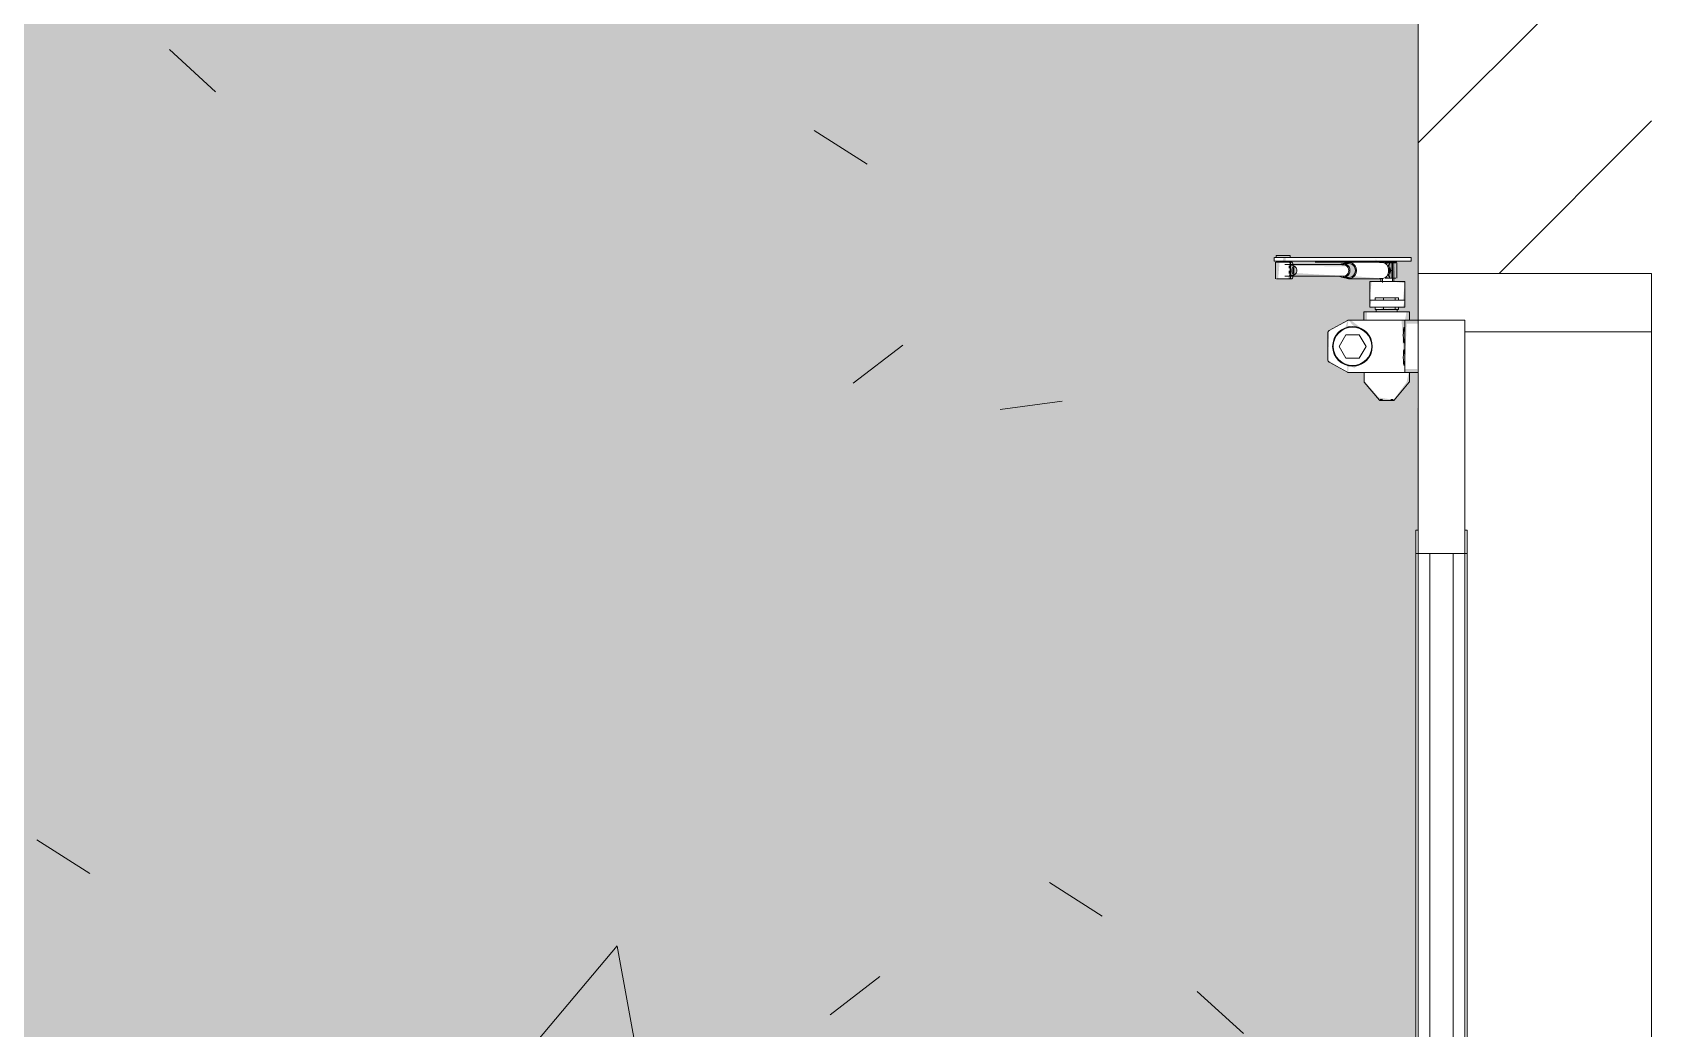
# Model space of a CAD drawing. Header units: millimetres. Extents: x 26124 to 258712, y -8723 to 35400.
# Drawn here: x 223860 to 225247, y 3753 to 4607 of the extents above; entities that cross this region are included whole.
import ezdxf

# ---------------------------------------------------------------- set-up
doc = ezdxf.new("R2010")
doc.units = ezdxf.units.MM
for name, color, linetype, lineweight in [('A-DOOR', 31, 'Continuous', 9), ('A-DOOR-FRAM', 31, 'Continuous', 9), ('A-DOOR-GLAZ', 31, 'Continuous', 9), ('A-WALL', 113, 'Continuous', 9), ('A-WALL-1', 113, 'Continuous', 18), ('A-WALL-PATT-4', 111, 'Continuous', 9)]:
    doc.layers.add(name, color=color, linetype=linetype, lineweight=lineweight)

# ---------------------------------------------------------------- blocks, each defined once
blk = doc.blocks.new('FD_07 - FD_07-1700x2200-CỬA ĐI 2 CÁNH-V218-TKCS_MẶT CẮT 4')
at = {"layer": 'A-DOOR'}
for p, q in [((104089.1, 4413.5), (104089.1, 4410.5)), ((104089.5, 4413.5), (104089.5, 4413.5)), ((104089.5, 4413.5), (104097.2, 4413.5)), ((104090.7, 4415.3), (104090.7, 4413.5)), ((104102.7, 4415.3), (104090.7, 4415.3)), ((104090.7, 4415.3), (104102.7, 4415.3)), ((104096.7, 4413.5), (104099.2, 4413.5)), ((104099.2, 4413.5), (104096.7, 4413.5)), ((104098.3, 4413.5), (104096.7, 4413.5)), ((104096.7, 4413.5), (104098.3, 4413.5)), ((104098.8, 4413.5), (104097.2, 4413.5)), ((104097.2, 4413.5), (104098.8, 4413.5)), ((104098.8, 4413.5), (104149.5, 4413.5)), ((104102.7, 4413.5), (104102.7, 4415.3)), ((104149.5, 4413.5), (104150.5, 4413.5)), ((104150.5, 4413.5), (104176, 4413.5)), ((104176, 4413.5), (104177.2, 4413.5)), ((104176.6, 4413.5), (104177.1, 4413.5)), ((104177.1, 4413.5), (104176.6, 4413.5)), ((104177.2, 4413.5), (104206.6, 4413.5)), ((104206.6, 4410.5), (104206.6, 4413.5)), ((104089.5, 4410.5), (104089.5, 4410.5)), ((104089.5, 4410.5), (104097.2, 4410.5)), ((104090.2, 4409.5), (104090.2, 4395.5)), ((104090.9, 4409.5), (104095, 4409.5)), ((104091.7, 4410.5), (104091.7, 4409.5)), ((104095, 4409.5), (104103.2, 4409.5)), ((104096.7, 4410.5), (104099.2, 4410.5)), ((104099.2, 4410.5), (104096.7, 4410.5)), ((104099.2, 4410.5), (104096.7, 4410.5)), ((104096.7, 4410.5), (104099.2, 4410.5)), ((104098.8, 4410.5), (104097.2, 4410.5)), ((104097.2, 4410.5), (104098.8, 4410.5)), ((104148.2, 4407.5), (104098.2, 4407.5)), ((104098.8, 4410.5), (104149.5, 4410.5)), ((104101.7, 4409.5), (104101.7, 4410.5)), ((104102, 4404.5), (104102, 4406.5)), ((104102, 4399.8), (104102, 4402.2)), ((104103.2, 4409.5), (104102.7, 4409.5)), ((104102.7, 4409.5), (104104.2, 4409.5)), ((104102.7, 4409.5), (104102.7, 4395.5)), ((104103.2, 4395.5), (104103.2, 4409.5)), ((104103.7, 4406.5), (104104, 4406.5)), ((104104, 4406.5), (104105.9, 4406.5)), ((104105.9, 4406.5), (104105.9, 4399.4)), ((104126.1, 4409.5), (104124.1, 4409.5)), ((104124.1, 4409.5), (104126.1, 4409.5)), ((104192.1, 4409.5), (104126.1, 4409.5)), ((104152.9, 4408.5), (104148.2, 4408.5)), ((104149.5, 4410.5), (104150.5, 4410.5)), ((104150.5, 4410.5), (104176, 4410.5)), ((104176, 4410.5), (104177.2, 4410.5)), ((104176.6, 4410.5), (104177.1, 4410.5)), ((104177.1, 4410.5), (104176.6, 4410.5)), ((104177.2, 4410.5), (104206.6, 4410.5)), ((104184.3, 4409), (104188.2, 4409)), ((104186.1, 4409), (104188, 4409)), ((104188, 4409), (104189.9, 4409)), ((104189.5, 4409), (104188.2, 4409)), ((104188.2, 4396), (104188.2, 4409)), ((104188.2, 4409), (104189.4, 4409)), ((104188.2, 4396), (104188.2, 4409)), ((104190, 4409), (104189.3, 4409)), ((104189.9, 4409), (104193.4, 4409)), ((104189.9, 4396), (104189.9, 4409)), ((104190.4, 4392.7), (104190.4, 4409)), ((104191.6, 4393), (104191.6, 4409)), ((104192.1, 4409.5), (104194.1, 4409.5)), ((104194.1, 4409.5), (104192.1, 4409.5)), ((104194.1, 4396), (104194.1, 4409)), ((104095, 4395.5), (104091, 4395.5)), ((104102.7, 4395.5), (104095, 4395.5)), ((104098.2, 4397.5), (104148.2, 4397.5)), ((104104.2, 4395.5), (104102.7, 4395.5)), ((104104, 4398.5), (104103.7, 4398.5)), ((104105.9, 4398.5), (104104, 4398.5)), ((104148.2, 4396.5), (104152.9, 4396.5)), ((104152.9, 4395.5), (104181, 4395.5)), ((104201, 4393), (104171, 4393)), ((104171, 4379.6), (104171, 4387.9)), ((104181, 4393), (104175.3, 4393)), ((104180.6, 4395.7), (104180.6, 4393)), ((104184.7, 4393), (104180.6, 4393)), ((104180.6, 4393), (104180.8, 4393)), ((104181.3, 4393), (104182.2, 4393)), ((104182.2, 4393), (104181.7, 4393)), ((104181.7, 4393), (104184.9, 4393)), ((104181.8, 4395.7), (104181.8, 4392.3)), ((104188.2, 4396), (104184.3, 4396)), ((104191.6, 4393), (104184.7, 4393)), ((104184.9, 4393), (104190.4, 4393)), ((104188, 4396), (104186.1, 4396)), ((104189.9, 4396), (104188, 4396)), ((104188.2, 4396), (104189.5, 4396)), ((104193.4, 4396), (104189.9, 4396)), ((104190.4, 4393), (104190, 4393)), ((104196.9, 4393), (104191.2, 4393)), ((104191.4, 4393), (104191.6, 4393)), ((104201, 4387.9), (104201, 4379.6)), ((104171, 4371), (104171, 4377)), ((104171, 4377), (104186, 4377)), ((104175.5, 4379), (104182.9, 4379)), ((104175.5, 4377), (104175.5, 4379)), ((104182.9, 4379), (104192.9, 4379)), ((104182.9, 4377), (104182.9, 4379)), ((104186, 4377), (104201, 4377)), ((104192.9, 4379), (104195.6, 4379)), ((104192.9, 4377), (104192.9, 4379)), ((104195.6, 4377), (104195.6, 4379)), ((104201, 4377), (104201, 4371)), ((104136.2, 4351.1), (104151.8, 4359.7)), ((104152.7, 4360), (104196.9, 4360)), ((104166, 4367), (104166, 4360)), ((104168.6, 4367), (104166, 4367)), ((104166, 4367), (104180.5, 4367)), ((104186, 4371), (104171, 4371)), ((104175.5, 4369), (104175.5, 4371)), ((104179.2, 4369), (104175.5, 4369)), ((104176.6, 4369), (104176.6, 4367)), ((104177.8, 4369), (104176.6, 4369)), ((104176.6, 4369), (104176.9, 4369)), ((104176.9, 4369), (104177.8, 4369)), ((104183.2, 4369), (104179.2, 4369)), ((104179.2, 4369), (104183.2, 4369)), ((104182.9, 4369), (104179.2, 4369)), ((104180.5, 4367), (104205.1, 4367)), ((104182.9, 4369), (104182.9, 4371)), ((104187.9, 4369), (104182.9, 4369)), ((104183.2, 4369), (104187.9, 4369)), ((104187.9, 4369), (104183.2, 4369)), ((104201, 4371), (104186, 4371)), ((104187.9, 4369), (104191.9, 4369)), ((104194.3, 4369), (104187.9, 4369)), ((104192.9, 4369), (104187.9, 4369)), ((104191.9, 4369), (104194.6, 4369)), ((104192.9, 4369), (104192.9, 4371)), ((104194.3, 4369), (104192.9, 4369)), ((104194.6, 4369), (104194.3, 4369)), ((104195.6, 4369), (104194.3, 4369)), ((104194.6, 4367), (104194.6, 4369)), ((104195.6, 4369), (104195.6, 4371)), ((104196.9, 4360), (104199.9, 4360)), ((104205.1, 4360), (104199.4, 4360)), ((104199.9, 4360), (104201, 4360)), ((104212.6, 4360), (104201, 4360)), ((104205.1, 4367), (104202.5, 4367)), ((104202.5, 4360), (104205.1, 4360)), ((104205.1, 4360), (104205.1, 4367)), ((104212.6, 4360), (104212.6, 4160)), ((104252.6, 4360), (104212.6, 4360)), ((104252.6, 4160), (104252.6, 4360)), ((104135.2, 4325.7), (104135.2, 4349.3)), ((104144.7, 4337.5), (104150.4, 4347.5)), ((104150.4, 4347.5), (104162, 4347.5)), ((104162, 4347.5), (104167.8, 4337.5)), ((104201.2, 4357), (104201.2, 4318)), ((104150.4, 4327.5), (104144.7, 4337.5)), ((104167.8, 4337.5), (104162, 4327.5)), ((104151.8, 4315.3), (104136.2, 4323.9)), ((104162, 4327.5), (104150.4, 4327.5)), ((104196.9, 4315), (104152.7, 4315)), ((104166.1, 4315), (104166.1, 4307.4)), ((104166.3, 4306.7), (104179.3, 4291.3)), ((104191.8, 4291.3), (104204.8, 4306.7)), ((104199.9, 4315), (104196.9, 4315)), ((104199.4, 4315), (104205.1, 4315)), ((104201, 4315), (104199.9, 4315)), ((104201, 4315), (104212.6, 4315)), ((104205.1, 4315), (104204.4, 4315)), ((104205.1, 4307.4), (104205.1, 4315)), ((104180, 4292), (104181.9, 4292)), ((104181.9, 4292), (104180, 4292)), ((104189.1, 4291), (104182.1, 4291)), ((104182.1, 4291), (104189.1, 4291)), ((104189.2, 4292), (104191.1, 4292)), ((104191.1, 4292), (104189.2, 4292)), ((104212.6, 4180), (104210.6, 4180)), ((104210.6, 4180), (104210.6, 4160)), ((104212.6, 4160), (104212.6, 4180)), ((104254.6, 4180), (104252.6, 4180)), ((104252.6, 4180), (104252.6, 4160)), ((104254.6, 4160), (104254.6, 4180)), ((104210.6, 4160), (104212.6, 4160)), ((104210.6, 4160), (104210.6, 2400)), ((104212.6, 4160), (104252.6, 4160)), ((104252.6, 4160), (104254.6, 4160)), ((104254.6, 2400), (104254.6, 4160))]:
    blk.add_line(p, q, dxfattribs=at)
at = {"layer": 'A-DOOR', "flags": 128}
for points in [[(104105.9, 4406.5), (104106.7, 4406), (104107.3, 4405.4), (104107.8, 4404.7), (104108.2, 4404), (104108.5, 4403.3), (104108.5, 4402.5)], [(104108.5, 4402.5), (104108.5, 4401.7), (104108.2, 4401), (104107.8, 4400.3), (104107.3, 4399.6), (104106.7, 4399), (104105.9, 4398.5)], [(104201.2, 4357), (104201.2, 4357.7), (104201.2, 4358.3), (104201.2, 4358.9), (104201.1, 4359.3), (104201.1, 4359.7), (104201, 4359.9), (104201, 4360)], [(104201, 4359.9), (104201.1, 4359.7), (104201.1, 4359.3), (104201.2, 4358.9), (104201.2, 4358.3), (104201.2, 4357.7), (104201.2, 4357)], [(104201.2, 4318), (104201.2, 4317.3), (104201.2, 4316.7), (104201.2, 4316.1), (104201.1, 4315.7), (104201.1, 4315.3), (104201, 4315.1)], [(104201, 4315), (104201, 4315.1), (104201.1, 4315.3), (104201.1, 4315.7), (104201.2, 4316.1), (104201.2, 4316.7), (104201.2, 4317.3), (104201.2, 4318)], [(104166.3, 4306.7), (104166.3, 4306.7), (104166.3, 4306.8), (104166.2, 4306.8), (104166.2, 4306.8), (104166.2, 4306.9), (104166.2, 4306.9), (104166.2, 4307), (104166.1, 4307), (104166.1, 4307), (104166.1, 4307.1), (104166.1, 4307.1), (104166.1, 4307.2), (104166.1, 4307.2), (104166.1, 4307.3), (104166.1, 4307.3), (104166.1, 4307.3), (104166.1, 4307.4), (104166.1, 4307.4)], [(104205.1, 4307.4), (104205.1, 4307.4), (104205.1, 4307.3), (104205.1, 4307.3), (104205, 4307.2), (104205, 4307.2), (104205, 4307.1), (104205, 4307.1), (104205, 4307.1), (104205, 4307), (104205, 4307), (104205, 4306.9), (104204.9, 4306.9), (104204.9, 4306.9), (104204.9, 4306.8), (104204.9, 4306.8), (104204.8, 4306.7), (104204.8, 4306.7), (104204.8, 4306.7)], [(104180, 4291), (104180, 4291), (104179.9, 4291), (104179.9, 4291), (104179.8, 4291), (104179.8, 4291), (104179.8, 4291), (104179.7, 4291), (104179.7, 4291), (104179.7, 4291.1), (104179.6, 4291.1), (104179.6, 4291.1), (104179.6, 4291.1), (104179.5, 4291.1), (104179.5, 4291.1), (104179.5, 4291.2), (104179.4, 4291.2), (104179.4, 4291.2), (104179.4, 4291.2), (104179.4, 4291.3), (104179.3, 4291.3), (104179.3, 4291.3), (104179.3, 4291.3)], [(104191.1, 4291), (104191.1, 4291), (104191.1, 4291), (104191.1, 4291), (104191.1, 4291), (104191, 4291), (104191, 4291), (104190.9, 4291), (104190.9, 4291), (104190.8, 4291), (104190.7, 4291), (104190.6, 4291), (104190.5, 4291), (104190.4, 4291), (104190.3, 4291), (104190.2, 4291), (104190, 4291), (104189.9, 4291), (104189.8, 4291), (104189.6, 4291), (104189.4, 4291), (104189.3, 4291), (104189.1, 4291), (104188.9, 4291), (104188.8, 4291), (104188.6, 4291), (104188.4, 4291), (104188.2, 4291), (104188, 4291), (104187.8, 4291), (104187.6, 4291), (104187.4, 4291), (104187.2, 4291), (104186.9, 4291), (104186.7, 4291), (104186.5, 4291), (104186.3, 4291), (104186.1, 4291), (104185.8, 4291), (104185.6, 4291), (104185.4, 4291), (104185.2, 4291), (104185, 4291), (104184.7, 4291), (104184.5, 4291), (104184.3, 4291), (104184.1, 4291), (104183.9, 4291), (104183.7, 4291), (104183.4, 4291), (104183.2, 4291), (104183, 4291), (104182.8, 4291), (104182.7, 4291), (104182.5, 4291), (104182.3, 4291), (104182.1, 4291), (104181.9, 4291), (104181.8, 4291), (104181.6, 4291), (104181.5, 4291), (104181.3, 4291), (104181.2, 4291), (104181, 4291), (104180.9, 4291), (104180.8, 4291), (104180.7, 4291), (104180.6, 4291), (104180.5, 4291), (104180.4, 4291), (104180.3, 4291), (104180.2, 4291), (104180.2, 4291), (104180.1, 4291), (104180.1, 4291), (104180, 4291), (104180, 4291), (104180, 4291), (104180, 4291)], [(104180, 4291), (104180, 4291), (104180, 4291), (104180, 4291), (104180.1, 4291), (104180.1, 4291), (104180.1, 4291), (104180.2, 4291), (104180.3, 4291), (104180.3, 4291), (104180.4, 4291), (104180.5, 4291), (104180.6, 4291), (104180.7, 4291), (104180.8, 4291), (104181, 4291), (104181.1, 4291), (104181.2, 4291), (104181.4, 4291), (104181.5, 4291), (104181.7, 4291), (104181.8, 4291), (104182, 4291), (104182.2, 4291), (104182.4, 4291), (104182.6, 4291), (104182.7, 4291), (104182.9, 4291), (104183.1, 4291), (104183.3, 4291), (104183.5, 4291), (104183.8, 4291), (104184, 4291), (104184.2, 4291), (104184.4, 4291), (104184.6, 4291), (104184.8, 4291), (104185.1, 4291), (104185.3, 4291), (104185.5, 4291), (104185.7, 4291), (104185.9, 4291), (104186.2, 4291), (104186.4, 4291), (104186.6, 4291), (104186.8, 4291), (104187, 4291), (104187.3, 4291), (104187.5, 4291), (104187.7, 4291), (104187.9, 4291), (104188.1, 4291), (104188.3, 4291), (104188.5, 4291), (104188.7, 4291), (104188.8, 4291), (104189, 4291), (104189.2, 4291), (104189.4, 4291), (104189.5, 4291), (104189.7, 4291), (104189.8, 4291), (104190, 4291), (104190.1, 4291), (104190.2, 4291), (104190.3, 4291), (104190.5, 4291), (104190.6, 4291), (104190.7, 4291), (104190.7, 4291), (104190.8, 4291), (104190.9, 4291), (104190.9, 4291), (104191, 4291), (104191, 4291), (104191.1, 4291), (104191.1, 4291), (104191.1, 4291), (104191.1, 4291)], [(104191.8, 4291.3), (104191.8, 4291.3), (104191.8, 4291.3), (104191.8, 4291.2), (104191.7, 4291.2), (104191.7, 4291.2), (104191.7, 4291.2), (104191.6, 4291.2), (104191.6, 4291.1), (104191.6, 4291.1), (104191.6, 4291.1), (104191.5, 4291.1), (104191.5, 4291.1), (104191.5, 4291.1), (104191.4, 4291), (104191.4, 4291), (104191.3, 4291), (104191.3, 4291), (104191.3, 4291), (104191.2, 4291), (104191.2, 4291), (104191.2, 4291), (104191.1, 4291)]]:
    blk.add_lwpolyline(points, dxfattribs=at)
at = {"layer": 'A-DOOR'}
for centre, radius, start, end in [((104152.7, 4358), 2, 90, 119.1975), ((104137.2, 4349.3), 2, 119.1975, 180), ((104156.2, 4337.5), 17, 0, 180), ((104156.2, 4337.5), 16.5, 0, 180), ((104156.2, 4337.5), 17, 60, 75), ((104156.2, 4337.5), 17, 180, 0), ((104156.2, 4337.5), 16.5, 180, 0), ((104137.2, 4325.7), 2, 180, 240.8025), ((104156.2, 4337.5), 17, 285, 300), ((104152.7, 4317), 2, 240.8025, 270)]:
    blk.add_arc(centre, radius, start, end, dxfattribs=at)
for centre, major_axis, ratio, start_param, end_param in [((104099.1, 4402.5), (0, 5), 0.965835, 5.402701, 5.632805), ((104099.1, 4402.5), (0, 5), 0.965835, 3.791973, 4.022077), ((104102.2, 4402.5), (0, 7), 0.259156, 6.021386, 6.283185), ((104102.8, 4402.5), (0, 2.5), 0.259156, 1.832596, 2.879793), ((104102.8, 4402.5), (0, 2.5), 0.259156, 1.832596, 2.879793), ((104104.8, 4402.5), (0, 2.5), 0.259156, 4.712389, 7.853982), ((104104.8, 4402.5), (0, 2.5), 0.259156, 1.570796, 4.712389), ((104104.2, 4402.5), (0, 7), 0.259156, 4.712389, 6.283185), ((104104.2, 4402.5), (0, 7), 0.259156, 3.141593, 4.712389), ((104148.2, 4402.5), (0, 6), 0.965835, 4.712389, 6.806784), ((104148.2, 4402.5), (0, 6), 0.965835, 2.617994, 4.712389), ((104148.2, 4402.5), (0, 5), 0.965835, 4.712389, 6.544985), ((104148.2, 4402.5), (0, 5), 0.965835, 2.879793, 4.712389), ((104152.9, 4402.5), (0, 7), 0.965835, 4.712389, 7.068583), ((104152.9, 4402.5), (0, 7), 0.965835, 2.356194, 4.712389), ((104152.9, 4402.5), (0, 6), 0.965835, 4.712389, 6.806784), ((104152.9, 4402.5), (0, 6), 0.965835, 2.617994, 4.712389), ((104181, 4402.5), (0, 7), 0.965835, 5.776005, 6.536775), ((104186.6, 4402.5), (0, 6.79), 0.259156, 0.291061, 0.547008), ((104188.5, 4402.5), (0, 6.79), 0.259156, 2.048791, 2.850532), ((104188.5, 4402.5), (0, 6.79), 0.259156, 0.291061, 1.058902), ((104188.3, 4402.5), (0, 2.5), 0.259156, 4.712389, 7.853982), ((104188.3, 4402.5), (0, 2.5), 0.259156, 1.570796, 4.712389), ((104102.2, 4402.5), (0, 7), 0.259156, 3.141593, 3.403392), ((104171, 4381), (0, 12), 0.000349, 0, 0.959931), ((104181, 4402.5), (0, 7), 0.965835, 2.888003, 3.648773), ((104186.6, 4402.5), (0, 6.79), 0.259156, 2.594585, 2.850532), ((104201, 4381), (0, 12), 0.000349, 0, 0.959931), ((104171, 4383), (0, 6), 0.000349, 3.141593, 4.101524), ((104201, 4383), (0, 6), 0.000349, 3.141593, 4.101524)]:
    blk.add_ellipse(centre, major_axis=major_axis, ratio=ratio, start_param=start_param, end_param=end_param, dxfattribs=at)
for points, knots in [([(104187.2, 4402.5), (104187.2, 4402.8), (104187.2, 4403.2), (104187.1, 4403.7), (104187.1, 4404), (104187, 4404.4), (104186.9, 4404.8), (104186.9, 4405), (104186.8, 4405.3), (104186.7, 4405.4), (104186.7, 4405.6), (104186.6, 4405.8), (104186.5, 4406.1), (104186.3, 4406.3), (104186.2, 4406.5), (104186.2, 4406.7), (104186.1, 4406.8), (104185.9, 4407), (104185.8, 4407.3), (104185.6, 4407.5), (104185.3, 4407.8), (104184.8, 4408.2), (104184.5, 4408.5), (104184.3, 4408.6)], [0, 0, 0, 0, 0.1, 0.15, 0.2, 0.25, 0.3, 0.35, 0.375, 0.4, 0.425, 0.45, 0.5, 0.55, 0.575, 0.6, 0.625, 0.65, 0.7, 0.75, 0.8, 0.9, 1, 1, 1, 1]), ([(104184.3, 4396.4), (104184.5, 4396.5), (104184.8, 4396.8), (104185.3, 4397.2), (104185.6, 4397.5), (104185.8, 4397.7), (104185.9, 4398), (104186.1, 4398.2), (104186.2, 4398.3), (104186.2, 4398.5), (104186.3, 4398.7), (104186.5, 4398.9), (104186.6, 4399.2), (104186.6, 4399.3), (104186.7, 4399.4)], [0, 0, 0, 0, 0.1, 0.2, 0.25, 0.3, 0.35, 0.375, 0.4, 0.425, 0.45, 0.5, 0.55, 0.575, 0.575, 0.575, 0.575]), ([(104186.7, 4399.6), (104186.7, 4399.6), (104186.8, 4399.7), (104186.9, 4400), (104186.9, 4400.2), (104187, 4400.6), (104187.1, 4401), (104187.1, 4401.3), (104187.2, 4401.8), (104187.2, 4402.2), (104187.2, 4402.5)], [0.6, 0.6, 0.6, 0.6, 0.625, 0.65, 0.7, 0.75, 0.8, 0.85, 0.9, 1, 1, 1, 1]), ([(104201, 4347), (104201, 4348.2), (104200.9, 4350), (104200.8, 4351.9), (104200.7, 4352.9), (104200.5, 4353.5), (104200.4, 4353.7), (104200.2, 4353.4), (104200.1, 4352.6), (104200, 4351.4), (104199.9, 4350.4), (104199.9, 4349.9)], [0, 0, 0, 0, 0.2, 0.3, 0.4, 0.5, 0.6, 0.7, 0.8, 0.9, 1, 1, 1, 1]), ([(104199.9, 4349.9), (104199.9, 4351), (104200, 4352.3), (104200.2, 4353.4), (104200.4, 4353.7), (104200.5, 4353.5), (104200.7, 4352.9), (104200.8, 4351.9), (104200.9, 4350.5), (104201, 4348.8), (104201, 4347.6), (104201, 4347)], [0, 0, 0, 0, 0.2, 0.3, 0.4, 0.5, 0.6, 0.7, 0.8, 0.9, 1, 1, 1, 1]), ([(104199.9, 4344.1), (104199.9, 4343), (104200, 4341.7), (104200.2, 4340.6), (104200.4, 4340.3), (104200.5, 4340.5), (104200.7, 4341.1), (104200.8, 4342.1), (104200.9, 4343.5), (104201, 4345.2), (104201, 4346.4), (104201, 4347)], [0, 0, 0, 0, 0.2, 0.3, 0.4, 0.5, 0.6, 0.7, 0.8, 0.9, 1, 1, 1, 1]), ([(104201, 4347), (104201, 4345.8), (104200.9, 4344), (104200.8, 4342.1), (104200.7, 4341.1), (104200.5, 4340.5), (104200.4, 4340.3), (104200.2, 4340.6), (104200.1, 4341.4), (104200, 4342.6), (104199.9, 4343.6), (104199.9, 4344.1)], [0, 0, 0, 0, 0.2, 0.3, 0.4, 0.5, 0.6, 0.7, 0.8, 0.9, 1, 1, 1, 1]), ([(104201, 4328), (104201, 4329.2), (104200.9, 4331), (104200.8, 4332.9), (104200.7, 4333.9), (104200.5, 4334.5), (104200.4, 4334.7), (104200.2, 4334.4), (104200.1, 4333.6), (104200, 4332.4), (104199.9, 4331.4), (104199.9, 4330.9)], [0, 0, 0, 0, 0.2, 0.3, 0.4, 0.5, 0.6, 0.7, 0.8, 0.9, 1, 1, 1, 1]), ([(104199.9, 4330.9), (104199.9, 4332), (104200, 4333.3), (104200.2, 4334.4), (104200.4, 4334.7), (104200.5, 4334.5), (104200.7, 4333.9), (104200.8, 4332.9), (104200.9, 4331.5), (104201, 4329.8), (104201, 4328.6), (104201, 4328)], [0, 0, 0, 0, 0.2, 0.3, 0.4, 0.5, 0.6, 0.7, 0.8, 0.9, 1, 1, 1, 1]), ([(104199.9, 4325.1), (104199.9, 4324), (104200, 4322.7), (104200.2, 4321.6), (104200.4, 4321.3), (104200.5, 4321.5), (104200.7, 4322.1), (104200.8, 4323.1), (104200.9, 4324.5), (104201, 4326.2), (104201, 4327.4), (104201, 4328)], [0, 0, 0, 0, 0.2, 0.3, 0.4, 0.5, 0.6, 0.7, 0.8, 0.9, 1, 1, 1, 1]), ([(104201, 4328), (104201, 4326.8), (104200.9, 4325), (104200.8, 4323.1), (104200.7, 4322.1), (104200.5, 4321.5), (104200.4, 4321.3), (104200.2, 4321.6), (104200.1, 4322.4), (104200, 4323.6), (104199.9, 4324.6), (104199.9, 4325.1)], [0, 0, 0, 0, 0.2, 0.3, 0.4, 0.5, 0.6, 0.7, 0.8, 0.9, 1, 1, 1, 1])]:
    blk.add_open_spline(points, degree=3, knots=knots, dxfattribs=at)
for points in [[(104199.7, 4347), (104199.7, 4347.5), (104199.8, 4348.5), (104199.9, 4349.4), (104199.9, 4349.9)], [(104199.9, 4344.1), (104199.9, 4344.6), (104199.8, 4345.5), (104199.7, 4346.5), (104199.7, 4347)], [(104199.9, 4349.9), (104199.9, 4349.4), (104199.8, 4349), (104199.8, 4348.5)], [(104199.8, 4345.5), (104199.8, 4345), (104199.9, 4344.6), (104199.9, 4344.1)], [(104199.7, 4328), (104199.7, 4328.5), (104199.8, 4329.5), (104199.9, 4330.4), (104199.9, 4330.9)], [(104199.9, 4330.9), (104199.9, 4330.4), (104199.8, 4330), (104199.8, 4329.5)], [(104199.9, 4325.1), (104199.9, 4325.6), (104199.8, 4326.5), (104199.7, 4327.5), (104199.7, 4328)], [(104199.8, 4326.5), (104199.8, 4326), (104199.9, 4325.6), (104199.9, 4325.1)]]:
    blk.add_open_spline(points, degree=3, dxfattribs=at)
at = {"layer": 'A-DOOR-FRAM'}
for p, q in [((104412.6, 4400), (104212.6, 4400)), ((104212.6, 4400), (104212.6, 4360)), ((104412.6, 4350), (104412.6, 4400)), ((104212.6, 4360), (104252.6, 4360)), ((104252.6, 4360), (104252.6, 4350)), ((104252.6, 4350), (104412.6, 4350)), ((104412.6, 4350), (104412.6, 2200))]:
    blk.add_line(p, q, dxfattribs=at)
at = {"layer": 'A-DOOR-GLAZ'}
for p, q in [((104222.6, 4160), (104212.6, 4160)), ((104212.6, 4160), (104212.6, 2400)), ((104222.6, 2400), (104222.6, 4160)), ((104252.6, 4160), (104242.6, 4160)), ((104242.6, 4160), (104242.6, 2400)), ((104252.6, 2400), (104252.6, 4160))]:
    blk.add_line(p, q, dxfattribs=at)

msp = doc.modelspace()

# ---------------------------------------------------------------- hatches: boundary and pattern name
at = {"layer": 'A-WALL-PATT-4'}
h = msp.add_hatch(dxfattribs=at)
h.set_pattern_fill('FP_6', color=256, style=0, pattern_type=2)
h.set_pattern_definition([(50, (201715.2, 14125), (1165.978, -102.01), [121.92, -1341.12]), (355, (201715.2, 14125), (-225.554, 1222.763), [97.536, -1072.896]), (100.451, (201812.4, 14116.5), (940.433, 1120.746), [103.616, -1139.776]), (46.184, (201715.2, 14450.1), (1734.91, -269.074), [182.88, -2011.68]), (96.636, (201859.8, 14427.7), (1519.38, 1583.54), [155.42, -1709.66]), (351.184, (201715.2, 14450.1), (1519.39, 1583.52), [146.3, -1609.34]), (21, (201877.8, 14368.8), (970.332, -654.498), [121.92, -1341.12]), (326, (201877.8, 14368.8), (395.533, 1178.804), [97.536, -1072.896]), (71.451, (201958.6, 14314.3), (1365.87, 524.296), [103.616, -1139.776]), (37.5, (201715.2, 14125), (19.767, 541.153), [53.645, -1006.246, 53.645, -1035.507, -1076.96]), (37.5, (201715.2, 14125), (19.767, 541.153), [-2149.043, 53.645, -1023.315]), (7.5, (201715.2, 14125), (427.646, 641.156), [53.645, -567.334, 53.645, -981.862, -410.464]), (7.5, (201715.2, 14125), (427.646, 641.156), [-1656.486, 53.645, -356.82]), (327.5, (201352.7, 14125), (867.782, -36.665), [53.645, -352.755, 53.645, -1214.323, -1682.496]), (327.5, (201352.7, 14125), (867.782, -36.665), [-1674.368, 53.645, -1628.85]), (317.5, (201190.1, 14125), (948.028, 162.73), [53.645, -474.675, 53.645, -788.416, -1194.816]), (317.5, (201190.1, 14125), (948.028, 162.73), [-1370.38, 53.645, -1141.17])])
h.paths.add_polyline_path([(212477.5, 2200), (214447.3, 2200), (214447.3, 4400), (215537.3, 4399.4), (215537.3, 2200), (225047.5, 2200), (225046.9, 2380), (225045.5, 2380), (225045.5, 4180), (225047.5, 4180), (225046.6, 4318), (225036.1, 4318), (225037.5, 4357), (225047.5, 4357), (225047.5, 4700), (212477.5, 4700), (212477.5, 2262.1)])
h.paths.add_polyline_path([(224987.6, 4360), (224992.7, 4354.3), (224986.9, 4355.1), (224987.4, 4358.2)])
h.paths.add_polyline_path([(225026, 4291.3), (225024.4, 4292), (225013.7, 4293.6), (225001.6, 4307.4), (225001.2, 4315), (224987.6, 4315), (225005.8, 4329), (225008.1, 4337.5), (225005.4, 4346.6), (224999.4, 4352.4), (224989.6, 4360), (225003.5, 4360), (225003.5, 4367), (225037.4, 4367), (225036.1, 4360), (225033.2, 4360), (225034.6, 4333.1), (225036.2, 4315), (225039.3, 4315), (225037.5, 4306.8), (225026, 4291.4)])
h.paths.add_polyline_path([(224987.6, 4315), (224987.6, 4321), (224992.9, 4319), (224991.1, 4317.7)])
h.paths.add_polyline_path([(224986.7, 4315.3), (224970.1, 4325.7), (224971.1, 4351.1), (224986.7, 4359), (224985, 4353.2), (224978.8, 4349.2), (224974.6, 4341.3), (224975.2, 4331.9), (224979.6, 4325.1), (224986.7, 4321)])
h.paths.add_polyline_path([(224991.1, 4321), (224981.9, 4323.9), (224976.4, 4330.3), (224974.7, 4338.1), (224977, 4346), (224983.9, 4352.2), (224991.7, 4353.9), (224999.6, 4351.6), (225005.8, 4344.7), (225007.5, 4336.9), (225005.2, 4329), (224998.3, 4322.8), (224991.5, 4321)])
h.paths.add_polyline_path([(225014.1, 4369), (225006.6, 4371), (225005.9, 4371), (225007.5, 4377), (225005.9, 4378.5), (225007.5, 4392.7), (225017.3, 4392.7), (225015.5, 4395.7), (224992.6, 4397.6), (224994.6, 4402.5), (224992.2, 4407.8), (224992.6, 4409.3), (225027.7, 4409), (225026.3, 4393), (225027.7, 4392.7), (225035.9, 4391.6), (225034.3, 4377.2), (225035.9, 4377), (225034.3, 4371), (225025.3, 4370), (225020.5, 4369.9), (225016.4, 4370.3), (225015.4, 4369.7)])
h.paths.add_polyline_path([(225005.9, 4392.7), (225005.9, 4392.7), (225005.9, 4395.7)])
h.paths.add_polyline_path([(224940.8, 4406.5), (224986.6, 4406), (224987.9, 4401.7), (224985.6, 4398.2), (224984.4, 4397.7), (224942.7, 4400.3), (224943.1, 4404), (224941.5, 4406)])
h.paths.add_polyline_path([(224929.9, 4395.5), (224927.4, 4395.5), (224928.6, 4409.5), (224936.6, 4409.5), (224938.3, 4406), (224939, 4406.5), (224940.8, 4404.7), (224938.9, 4402.1), (224937.6, 4403.4), (224936.9, 4399), (224935.5, 4395.5), (224930.2, 4395.5)])
h.paths.add_polyline_path([(224987.8, 4409.5), (224933.7, 4410.5), (224933.7, 4413.5), (225041.5, 4413.5), (225040.6, 4410.5), (224988, 4409.5)])
h.paths.add_polyline_path([(224924.5, 4410.5), (224924.5, 4413.5), (224932.1, 4413.5), (224931.2, 4410.5), (224926.1, 4410.5)])
h.paths.add_polyline_path([(225010.9, 4410.5), (225012.1, 4410.5), (225010.9, 4412.5)])
h.paths.add_polyline_path([(221247.8, 4750), (221352.5, 4750), (221352.5, 4790), (221372.5, 4790), (221372.5, 4784), (221370, 4787.5), (221355, 4787.5), (221355, 4752.5), (221370, 4752.5), (221372.5, 4756), (221372.5, 4750), (221952.5, 4750), (221952.5, 4790), (221972.5, 4790), (221972.5, 4784), (221970, 4787.5), (221955, 4787.5), (221955, 4752.5), (221970, 4752.5), (221972.5, 4756), (221972.5, 4750), (222552.5, 4750), (222552.5, 4790), (222572.5, 4790), (222572.5, 4784), (222570, 4787.5), (222555, 4787.5), (222555, 4752.5), (222570, 4752.5), (222572.5, 4756), (222572.5, 4750), (223152.5, 4750), (223152.5, 4790), (223172.5, 4790), (223172.5, 4784), (223170, 4787.5), (223155, 4787.5), (223155, 4752.5), (223170, 4752.5), (223172.5, 4756), (223172.5, 4750), (223752.5, 4750), (223752.5, 4790), (223772.5, 4790), (223772.5, 4784), (223770, 4787.5), (223755, 4787.5), (223755, 4752.5), (223770, 4752.5), (223772.5, 4756), (223772.5, 4750), (224352.5, 4750), (224352.5, 4790), (224372.5, 4790), (224372.5, 4784), (224370, 4787.5), (224355, 4787.5), (224355, 4752.5), (224370, 4752.5), (224372.5, 4756), (224372.5, 4750), (224952.5, 4750), (224952.5, 4790), (224972.5, 4790), (224972.5, 4784), (224970, 4787.5), (224955, 4787.5), (224955, 4752.5), (224970, 4752.5), (224972.5, 4756), (224972.5, 4750), (225047.5, 4750), (225047.5, 5350), (224087.3, 5350), (224087.3, 5150), (223887.3, 5150), (223887.3, 5350), (220987.5, 5350), (220987.5, 5100), (220587.3, 5100), (220587.3, 5350), (215887.3, 5350), (215887.3, 5150), (215687.3, 5150), (215687.3, 5350), (212787.5, 5350), (212787.5, 5100), (212477.5, 5100), (212477.5, 4750), (212952.5, 4750), (212952.5, 4790), (212972.5, 4790), (212972.5, 4784), (212970, 4787.5), (212955, 4787.5), (212955, 4752.5), (212970, 4752.5), (212972.5, 4756), (212972.5, 4750), (213552.5, 4750), (213552.5, 4790), (213572.5, 4790), (213572.5, 4784), (213570, 4787.5), (213555, 4787.5), (213555, 4752.5), (213570, 4752.5), (213572.5, 4756), (213572.5, 4750), (214152.5, 4750), (214152.5, 4790), (214172.5, 4790), (214172.5, 4784), (214170, 4787.5), (214155, 4787.5), (214155, 4752.5), (214170, 4752.5), (214172.5, 4756), (214172.5, 4750), (214752.5, 4750), (214752.5, 4790), (214772.5, 4790), (214772.5, 4784), (214770, 4787.5), (214755, 4787.5), (214755, 4752.5), (214770, 4752.5), (214772.5, 4756), (214772.5, 4750), (215352.5, 4750), (215352.5, 4790), (215372.5, 4790), (215372.5, 4784), (215370, 4787.5), (215355, 4787.5), (215355, 4752.5), (215370, 4752.5), (215372.5, 4756), (215372.5, 4750), (215952.5, 4750), (215952.5, 4790), (215972.5, 4790), (215972.5, 4784), (215970, 4787.5), (215955, 4787.5), (215955, 4752.5), (215970, 4752.5), (215972.5, 4756), (215972.5, 4750), (216552.5, 4750), (216552.5, 4790), (216572.5, 4790), (216572.5, 4784), (216570, 4787.5), (216555, 4787.5), (216555, 4752.5), (216570, 4752.5), (216572.5, 4756), (216572.5, 4750), (217152.5, 4750), (217152.5, 4790), (217172.5, 4790), (217172.5, 4784), (217170, 4787.5), (217155, 4787.5), (217155, 4752.5), (217170, 4752.5), (217172.5, 4756), (217172.5, 4750), (217752.5, 4750), (217752.5, 4790), (217772.5, 4790), (217772.5, 4784), (217770, 4787.5), (217755, 4787.5), (217755, 4752.5), (217770, 4752.5), (217772.5, 4756), (217772.5, 4750), (218352.5, 4750), (218352.5, 4790), (218372.5, 4790), (218372.5, 4784), (218370, 4787.5), (218355, 4787.5), (218355, 4752.5), (218370, 4752.5), (218372.5, 4756), (218372.5, 4750), (218952.5, 4750), (218952.5, 4790), (218972.5, 4790), (218972.5, 4784), (218970, 4787.5), (218955, 4787.5), (218955, 4752.5), (218970, 4752.5), (218972.5, 4756), (218972.5, 4750), (219552.5, 4750), (219552.5, 4790), (219572.5, 4790), (219572.5, 4784), (219570, 4787.5), (219555, 4787.5), (219555, 4752.5), (219570, 4752.5), (219572.5, 4756), (219572.5, 4750), (220152.5, 4750), (220152.5, 4790), (220172.5, 4790), (220172.5, 4784), (220170, 4787.5), (220155, 4787.5), (220155, 4752.5), (220170, 4752.5), (220172.5, 4756), (220172.5, 4750), (220752.5, 4750), (220752.5, 4790), (220772.5, 4790), (220772.5, 4784), (220770, 4787.5), (220755, 4787.5), (220755, 4752.5), (220770, 4752.5), (220772.5, 4756), (220772.5, 4750)])
h = msp.add_hatch(dxfattribs=at)
h.set_pattern_fill('FP_7', color=256, style=0, pattern_type=2)
h.set_pattern_definition([(37.5, (201715.2, 14125), (-5.1206, 156.61216), [5.364, -118.181, 5.364, -132.812, -132.08]), (37.5, (201715.2, 14125), (-5.1206, 156.61216), [-261.722, 5.364, -126.716]), (7.5, (201715.2, 14125), (143.847, 229.3842), [5.364, -61.285, 5.364, -105.989, -42.672]), (7.5, (201715.2, 14125), (143.847, 229.3842), [-178.003, 5.364, -37.308]), (327.5, (201615.23, 14125), (253.1176, 0.4601), [5.364, -35.276, 5.364, -140.94, -191.008]), (327.5, (201615.23, 14125), (253.1176, 0.4601), [-186.944, 5.364, -185.644]), (317.5, (201615.23, 14125), (244.3381, 71.3376), [5.364, -14.956, 5.364, -90.546, -109.728]), (317.5, (201615.23, 14125), (244.3381, 71.3376), [-116.23, 5.364, -104.364])])
h.paths.add_polyline_path([(212477.5, 2200), (214447.3, 2200), (214447.3, 4400), (215537.3, 4399.4), (215537.3, 2200), (225047.5, 2200), (225046.9, 2380), (225045.5, 2380), (225045.5, 4180), (225047.5, 4180), (225046.6, 4318), (225036.1, 4318), (225037.5, 4357), (225047.5, 4357), (225047.5, 4700), (212477.5, 4700), (212477.5, 2262.1)])
h.paths.add_polyline_path([(224987.6, 4360), (224992.7, 4354.3), (224986.9, 4355.1), (224987.4, 4358.2)])
h.paths.add_polyline_path([(225026, 4291.3), (225024.4, 4292), (225013.7, 4293.6), (225001.6, 4307.4), (225001.2, 4315), (224987.6, 4315), (225005.8, 4329), (225008.1, 4337.5), (225005.4, 4346.6), (224999.4, 4352.4), (224989.6, 4360), (225003.5, 4360), (225003.5, 4367), (225037.4, 4367), (225036.1, 4360), (225033.2, 4360), (225034.6, 4333.1), (225036.2, 4315), (225039.3, 4315), (225037.5, 4306.8), (225026, 4291.4)])
h.paths.add_polyline_path([(224987.6, 4315), (224987.6, 4321), (224992.9, 4319), (224991.1, 4317.7)])
h.paths.add_polyline_path([(224986.7, 4315.3), (224970.1, 4325.7), (224971.1, 4351.1), (224986.7, 4359), (224985, 4353.2), (224978.8, 4349.2), (224974.6, 4341.3), (224975.2, 4331.9), (224979.6, 4325.1), (224986.7, 4321)])
h.paths.add_polyline_path([(224991.1, 4321), (224981.9, 4323.9), (224976.4, 4330.3), (224974.7, 4338.1), (224977, 4346), (224983.9, 4352.2), (224991.7, 4353.9), (224999.6, 4351.6), (225005.8, 4344.7), (225007.5, 4336.9), (225005.2, 4329), (224998.3, 4322.8), (224991.5, 4321)])
h.paths.add_polyline_path([(225014.1, 4369), (225006.6, 4371), (225005.9, 4371), (225007.5, 4377), (225005.9, 4378.5), (225007.5, 4392.7), (225017.3, 4392.7), (225015.5, 4395.7), (224992.6, 4397.6), (224994.6, 4402.5), (224992.2, 4407.8), (224992.6, 4409.3), (225027.7, 4409), (225026.3, 4393), (225027.7, 4392.7), (225035.9, 4391.6), (225034.3, 4377.2), (225035.9, 4377), (225034.3, 4371), (225025.3, 4370), (225020.5, 4369.9), (225016.4, 4370.3), (225015.4, 4369.7)])
h.paths.add_polyline_path([(225005.9, 4392.7), (225005.9, 4392.7), (225005.9, 4395.7)])
h.paths.add_polyline_path([(224940.8, 4406.5), (224986.6, 4406), (224987.9, 4401.7), (224985.6, 4398.2), (224984.4, 4397.7), (224942.7, 4400.3), (224943.1, 4404), (224941.5, 4406)])
h.paths.add_polyline_path([(224929.9, 4395.5), (224927.4, 4395.5), (224928.6, 4409.5), (224936.6, 4409.5), (224938.3, 4406), (224939, 4406.5), (224940.8, 4404.7), (224938.9, 4402.1), (224937.6, 4403.4), (224936.9, 4399), (224935.5, 4395.5), (224930.2, 4395.5)])
h.paths.add_polyline_path([(224987.8, 4409.5), (224933.7, 4410.5), (224933.7, 4413.5), (225041.5, 4413.5), (225040.6, 4410.5), (224988, 4409.5)])
h.paths.add_polyline_path([(224924.5, 4410.5), (224924.5, 4413.5), (224932.1, 4413.5), (224931.2, 4410.5), (224926.1, 4410.5)])
h.paths.add_polyline_path([(225010.9, 4410.5), (225012.1, 4410.5), (225010.9, 4412.5)])
h.paths.add_polyline_path([(221247.8, 4750), (221352.5, 4750), (221352.5, 4790), (221372.5, 4790), (221372.5, 4784), (221370, 4787.5), (221355, 4787.5), (221355, 4752.5), (221370, 4752.5), (221372.5, 4756), (221372.5, 4750), (221952.5, 4750), (221952.5, 4790), (221972.5, 4790), (221972.5, 4784), (221970, 4787.5), (221955, 4787.5), (221955, 4752.5), (221970, 4752.5), (221972.5, 4756), (221972.5, 4750), (222552.5, 4750), (222552.5, 4790), (222572.5, 4790), (222572.5, 4784), (222570, 4787.5), (222555, 4787.5), (222555, 4752.5), (222570, 4752.5), (222572.5, 4756), (222572.5, 4750), (223152.5, 4750), (223152.5, 4790), (223172.5, 4790), (223172.5, 4784), (223170, 4787.5), (223155, 4787.5), (223155, 4752.5), (223170, 4752.5), (223172.5, 4756), (223172.5, 4750), (223752.5, 4750), (223752.5, 4790), (223772.5, 4790), (223772.5, 4784), (223770, 4787.5), (223755, 4787.5), (223755, 4752.5), (223770, 4752.5), (223772.5, 4756), (223772.5, 4750), (224352.5, 4750), (224352.5, 4790), (224372.5, 4790), (224372.5, 4784), (224370, 4787.5), (224355, 4787.5), (224355, 4752.5), (224370, 4752.5), (224372.5, 4756), (224372.5, 4750), (224952.5, 4750), (224952.5, 4790), (224972.5, 4790), (224972.5, 4784), (224970, 4787.5), (224955, 4787.5), (224955, 4752.5), (224970, 4752.5), (224972.5, 4756), (224972.5, 4750), (225047.5, 4750), (225047.5, 5350), (224087.3, 5350), (224087.3, 5150), (223887.3, 5150), (223887.3, 5350), (220987.5, 5350), (220987.5, 5100), (220587.3, 5100), (220587.3, 5350), (215887.3, 5350), (215887.3, 5150), (215687.3, 5150), (215687.3, 5350), (212787.5, 5350), (212787.5, 5100), (212477.5, 5100), (212477.5, 4750), (212952.5, 4750), (212952.5, 4790), (212972.5, 4790), (212972.5, 4784), (212970, 4787.5), (212955, 4787.5), (212955, 4752.5), (212970, 4752.5), (212972.5, 4756), (212972.5, 4750), (213552.5, 4750), (213552.5, 4790), (213572.5, 4790), (213572.5, 4784), (213570, 4787.5), (213555, 4787.5), (213555, 4752.5), (213570, 4752.5), (213572.5, 4756), (213572.5, 4750), (214152.5, 4750), (214152.5, 4790), (214172.5, 4790), (214172.5, 4784), (214170, 4787.5), (214155, 4787.5), (214155, 4752.5), (214170, 4752.5), (214172.5, 4756), (214172.5, 4750), (214752.5, 4750), (214752.5, 4790), (214772.5, 4790), (214772.5, 4784), (214770, 4787.5), (214755, 4787.5), (214755, 4752.5), (214770, 4752.5), (214772.5, 4756), (214772.5, 4750), (215352.5, 4750), (215352.5, 4790), (215372.5, 4790), (215372.5, 4784), (215370, 4787.5), (215355, 4787.5), (215355, 4752.5), (215370, 4752.5), (215372.5, 4756), (215372.5, 4750), (215952.5, 4750), (215952.5, 4790), (215972.5, 4790), (215972.5, 4784), (215970, 4787.5), (215955, 4787.5), (215955, 4752.5), (215970, 4752.5), (215972.5, 4756), (215972.5, 4750), (216552.5, 4750), (216552.5, 4790), (216572.5, 4790), (216572.5, 4784), (216570, 4787.5), (216555, 4787.5), (216555, 4752.5), (216570, 4752.5), (216572.5, 4756), (216572.5, 4750), (217152.5, 4750), (217152.5, 4790), (217172.5, 4790), (217172.5, 4784), (217170, 4787.5), (217155, 4787.5), (217155, 4752.5), (217170, 4752.5), (217172.5, 4756), (217172.5, 4750), (217752.5, 4750), (217752.5, 4790), (217772.5, 4790), (217772.5, 4784), (217770, 4787.5), (217755, 4787.5), (217755, 4752.5), (217770, 4752.5), (217772.5, 4756), (217772.5, 4750), (218352.5, 4750), (218352.5, 4790), (218372.5, 4790), (218372.5, 4784), (218370, 4787.5), (218355, 4787.5), (218355, 4752.5), (218370, 4752.5), (218372.5, 4756), (218372.5, 4750), (218952.5, 4750), (218952.5, 4790), (218972.5, 4790), (218972.5, 4784), (218970, 4787.5), (218955, 4787.5), (218955, 4752.5), (218970, 4752.5), (218972.5, 4756), (218972.5, 4750), (219552.5, 4750), (219552.5, 4790), (219572.5, 4790), (219572.5, 4784), (219570, 4787.5), (219555, 4787.5), (219555, 4752.5), (219570, 4752.5), (219572.5, 4756), (219572.5, 4750), (220152.5, 4750), (220152.5, 4790), (220172.5, 4790), (220172.5, 4784), (220170, 4787.5), (220155, 4787.5), (220155, 4752.5), (220170, 4752.5), (220172.5, 4756), (220172.5, 4750), (220752.5, 4750), (220752.5, 4790), (220772.5, 4790), (220772.5, 4784), (220770, 4787.5), (220755, 4787.5), (220755, 4752.5), (220770, 4752.5), (220772.5, 4756), (220772.5, 4750)])
h = msp.add_hatch(dxfattribs=at)
h.set_pattern_fill('FP_1', color=256, style=0, pattern_type=2)
h.set_pattern_definition([(45, (201715.2, 14125), (-90.50967, 90.50967), [])])
h.paths.add_polyline_path([(225047.5, 2150), (225247.5, 2150), (225247.5, 2200), (225047.5, 2200)])
h.paths.add_polyline_path([(225047.5, 4400), (225247.5, 4400), (225247.5, 5350), (225047.5, 5350), (225047.5, 4704.7)])

# ---------------------------------------------------------------- linework, layer by layer
at = {"layer": 'A-WALL'}
msp.add_line((225047.5, 5350), (225047.5, 4400), dxfattribs=at)
at = {"layer": 'A-WALL-1'}
msp.add_line((225047.5, 4400), (225247.5, 4400), dxfattribs=at)

# ---------------------------------------------------------------- block references
at = {"layer": 'A-DOOR'}
msp.add_blockref('FD_07 - FD_07-1700x2200-CỬA ĐI 2 CÁNH-V218-TKCS_MẶT CẮT 4', (120834.9, 0), dxfattribs=at)

doc.saveas('drawing.dxf')
